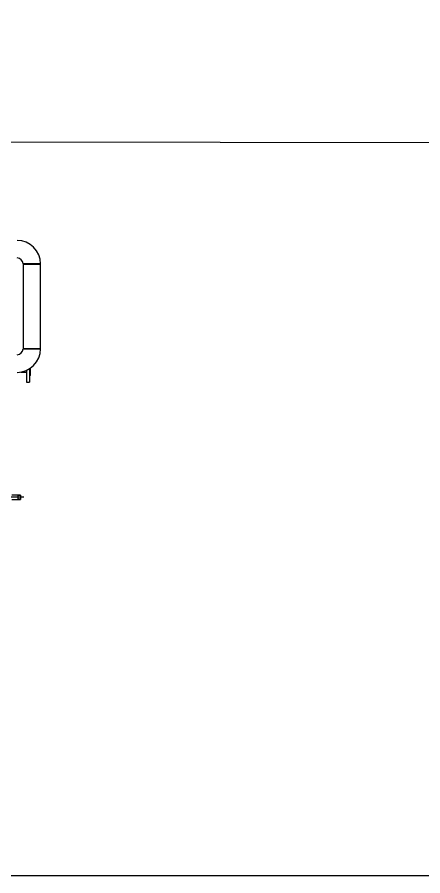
# Model space of a CAD drawing. Extents: x -681219 to -550379, y -242630 to -158199.
# Drawn here: x -632968 to -629134, y -181973 to -173848 of the extents above; entities that cross this region are included whole.
import ezdxf
from ezdxf.lldxf.tags import DXFTag

# ---------------------------------------------------------------- set-up
doc = ezdxf.new("R2010")
doc.units = 0
doc.header["$LTSCALE"] = 1000
doc.layers.get('0').update_dxf_attribs({"linetype": 'CONTINUOUS'})
for name, color, linetype in [('$TD_AUDIT_GENERATED_(2319)', 7, 'CONTINUOUS'), ('$TD_AUDIT_GENERATED_(98F)', 7, 'CONTINUOUS'), ('Default', 7, 'CONTINUOUS'), ('DN40-PN1.6_GB911', 7, 'CONTINUOUS'), ('MYGL011000231', 7, 'CONTINUOUS'), ('弯头DN80_GB12459', 7, 'CONTINUOUS')]:
    doc.layers.add(name, color=color, linetype=linetype)
tags = doc.linetypes.add('CENTER2', pattern=[28.575, 19.05, -3.175, 3.175, -3.175]).pattern_tags.tags
tags[10:11] = [DXFTag(74, 4), DXFTag(75, 0), DXFTag(340, '0'), DXFTag(46, 0.0), DXFTag(50, 0.0), DXFTag(44, 0.0), DXFTag(45, 0.0)]
tags[8:9] = [DXFTag(74, 4), DXFTag(75, 0), DXFTag(340, '0'), DXFTag(46, 0.0), DXFTag(50, 0.0), DXFTag(44, 0.0), DXFTag(45, 0.0)]
tags[6:7] = [DXFTag(74, 4), DXFTag(75, 0), DXFTag(340, '0'), DXFTag(46, 0.0), DXFTag(50, 0.0), DXFTag(44, 0.0), DXFTag(45, 0.0)]
tags[4:5] = [DXFTag(74, 4), DXFTag(75, 0), DXFTag(340, '0'), DXFTag(46, 0.0), DXFTag(50, 0.0), DXFTag(44, 0.0), DXFTag(45, 0.0)]

# ---------------------------------------------------------------- blocks, each defined once
blk = doc.blocks.new('SEANNOT_GROUP57')
at = {"layer": 'Default', "color": 7, "linetype": 'CENTER2'}
blk.add_line((634.56, 521.49), (277.05, 521.49), dxfattribs=at)

msp = doc.modelspace()

# ---------------------------------------------------------------- linework, layer by layer
at = {"layer": '$TD_AUDIT_GENERATED_(2319)', "color": 7, "linetype": 'Continuous'}
msp.add_line((-632934.3283, -177205.6937), (-632879.4257, -177205.6937), dxfattribs=at)
at = {"layer": '$TD_AUDIT_GENERATED_(98F)', "color": 7, "linetype": 'Continuous'}
for p, q in [((-632937.2762, -178369.9732), (-633019.5711, -178369.9732)), ((-633019.5711, -178411.1207), (-632937.2762, -178411.1207)), ((-632961.9647, -178369.9732), (-632961.9647, -178411.1207)), ((-632937.2762, -178372.8414), (-632961.9647, -178372.8414)), ((-632937.2762, -178408.2525), (-632961.9647, -178408.2525)), ((-632937.2762, -178369.9732), (-632937.2762, -178411.1207))]:
    msp.add_line(p, q, dxfattribs=at)
at = {"color": 1}
msp.add_line((-637068.2935, -175025.6802), (-623374.2822, -175036.7048), dxfattribs=at)
msp.add_lwpolyline([(-646107.2391, -158212.8229), (-615119.1651, -158212.8229), (-615119.1651, -181972.8229), (-646107.2391, -181972.8229)], close=True)
at = {"layer": 'DN40-PN1.6_GB911', "color": 7, "linetype": 'Continuous'}
for p, q in [((-632879.4257, -177188.972), (-632879.4257, -177301.0811)), ((-632851.3706, -177173.8606), (-632851.3706, -177301.0811)), ((-632845.7596, -177170.1868), (-632845.7596, -177239.3599)), ((-632879.4257, -177301.0811), (-632851.3706, -177301.0811))]:
    msp.add_line(p, q, dxfattribs=at)
msp.add_arc((-632845.7596, -177244.9709), 5.611, 90, 180, dxfattribs=at)
at = {"layer": 'MYGL011000231', "color": 7, "linetype": 'Continuous'}
for p, q in [((-632913.0919, -176184.8543), (-632746.6316, -176184.8543)), ((-632913.0919, -176184.8543), (-632913.0919, -176983.4897)), ((-632746.6316, -176983.4897), (-632746.6316, -176184.8543)), ((-632913.0919, -176983.4897), (-632746.6316, -176983.4897))]:
    msp.add_line(p, q, dxfattribs=at)
at = {"layer": '弯头DN80_GB12459', "color": 7, "linetype": 'Continuous'}
for p, q in [((-632913.1969, -176181.3369), (-632909.4629, -176184.8543)), ((-632909.463, -176184.8543), (-632750.4038, -176184.8543)), ((-632750.4038, -176184.8543), (-632746.6637, -176181.0505)), ((-632909.463, -176983.4897), (-632913.197, -176987.0071)), ((-632909.463, -176983.4897), (-632750.4038, -176983.4897)), ((-632746.6636, -176987.2935), (-632750.4038, -176983.4897))]:
    msp.add_line(p, q, dxfattribs=at)
for centre, radius, start, end in [((-632972.0076, -176184.8543), 225.376, 0.96978267, 89.02678762), ((-632972.0076, -176184.8543), 58.9157, 3.41312094, 86.5559862), ((-632770.5844, -210682.0053), 34500.9631, 89.9602747, 90.23683742), ((-632972.0076, -176983.4897), 58.9157, 273.41312093, 356.5559862), ((-632972.0076, -176983.4897), 225.376, 270.96978268, 359.02678762), ((-632769.0578, -141598.6183), 35388.6823, 269.76663185, 270.03625698)]:
    msp.add_arc(centre, radius, start, end, dxfattribs=at)

# ---------------------------------------------------------------- block references
at = {"layer": 'Default', "xscale": 18.70340592646163, "yscale": 18.70340592646163, "zscale": 18.70340592646163}
msp.add_blockref('SEANNOT_GROUP57', (-644773.0012, -188144.197), dxfattribs=at)

doc.saveas('drawing.dxf')
